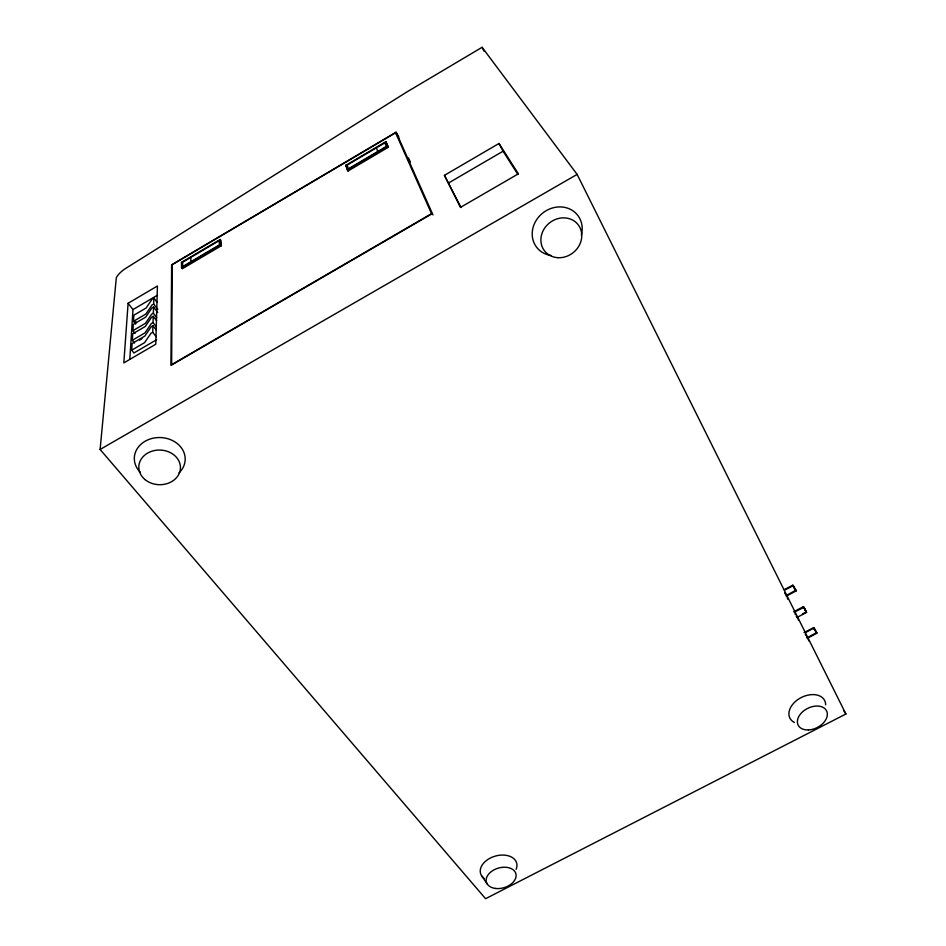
<?xml version="1.0" encoding="UTF-8"?>
<svg xmlns="http://www.w3.org/2000/svg" width="946" height="946" viewBox="0 0 946 946"><rect width="100%" height="100%" fill="white"/><g stroke="black" fill="none" stroke-linecap="round" stroke-linejoin="round"><path stroke-width="1.42" d="M156.173 336.729L152.72 332.271L152.933 325.767L151.206 326.784L144.88 336.055L132.109 343.528L131.707 350.174L133.93 352.976L156.646 339.697M156.457 327.009L153.039 322.586L153.252 316.26L151.549 317.265L145.306 326.441L132.712 333.82L132.31 340.288L134.509 343.067M156.717 317.56L153.358 313.173L153.559 307.024L151.88 308.018L145.719 317.099L133.303 324.383L132.913 330.674L135.077 333.43M157.805 309.448L153.666 304.021L153.867 298.025L152.2 299.007L146.122 307.994L133.871 315.195L133.492 321.321L135.621 324.052L135.763 321.593M129.815 359.303L132.984 309.579L128.1 303.288L157.426 285.999L155.771 344.238L123.82 362.897L128.1 303.288M100.11 449.456L116.299 277.817A13.339 4.174 -35.3 0 1 124.505 269.161L407.064 91.857L482.082 47.3L577.119 174.395L845.89 714.005L485.582 898.7L100.11 449.456L577.119 174.395M398.774 136.803L396.102 132.192L171.628 264.797L170.954 365.404L432.357 213.56M395.594 132.759L172.207 264.726L171.628 364.659L431.518 213.678L395.594 132.759L399.023 138.684M181.502 262.361L220.241 239.492L220.938 240.485L221.329 245.735L182.271 268.77L181.549 267.777L181.502 262.361L182.223 263.343M345.834 165.325L385.838 141.711L386.465 142.787L388.333 147.245L347.986 171.037L345.834 165.325L347.986 171.037M181.549 267.777L220.619 244.718L220.241 239.492M347.336 169.973L387.694 146.169L385.838 141.711M132.984 309.579L157.142 295.365M153.666 304.021L151.987 305.002L145.85 314.048L133.492 321.321M153.358 313.173L151.656 314.178L145.448 323.319L132.913 330.674M153.039 322.586L151.313 323.603L145.022 332.85L132.31 340.288M152.72 332.271L150.97 333.288L144.584 342.641L131.707 350.174M139.488 340.146L141.971 338.692M444.431 175.341L498.991 143.485L518.373 173.816L460.454 207.399L444.431 175.341L461.033 207.517M448.711 182.897L503.071 151.206L498.991 143.485M784.187 589.725L792.795 585.196L793.517 586.236M785.346 589.796L791.802 586.39M786.753 595.211L795.763 590.304M786.244 596.146L796.083 590.966L795.633 590.008M793.647 611.778L803.343 606.693L804.076 607.746M794.723 611.873L803.852 607.415M802.492 613.895L806.311 611.896L805.98 611.069M796.887 617.502L806.607 612.405L805.708 610.548M804.041 632.602L813.619 627.6L814.352 628.676M805.105 632.708L813.903 628.109L814.979 629.681M809.007 636.693L816.528 632.638M807.245 638.266L816.847 633.264L816.422 632.377M796.083 590.966L795.361 589.926M806.607 612.405L805.259 610.347M816.765 633.217L816.102 632.188M793.292 585.905L792.795 585.196M787.427 598.582L787.912 599.09L787.521 598.038M152.933 325.767L156.362 330.201M153.252 316.26L156.634 320.659M153.559 307.024L157.722 312.476M153.867 298.025L157.142 302.353M220.619 244.718L221.329 245.735M481.739 875.984L487.367 884.214M793.316 585.822L794.132 587.23M795.066 589.476L795.562 590.328M503.071 151.206L517.935 174.525M803.887 607.356L804.372 608.195M815.819 631.727L816.292 632.567M843.548 710.245L845.89 714.005M793.67 586.378L794.924 588.542M795.208 589.772L793.564 586.898M804.23 607.9L804.703 608.751M814.518 628.854L816.457 632.306M387.694 146.169L388.333 147.245M794.38 588.377L794.806 589.11M804.632 608.574L805.046 609.354M805.318 610.525L803.343 606.693M815.547 631.349L814.329 629.185M794.912 613.67L795.326 614.403M805.306 634.53L805.732 635.263M805.058 609.307L805.874 610.773M784.648 592.976L785.062 593.733M785.535 594.218L787.013 596.985M794.841 588.459L795.314 589.275M815.665 630.887L816.682 632.791M814.802 629.989L813.619 627.6M797.029 617.135L797.679 618.4M796.13 615.87L796.461 616.496M807.423 637.994L808.073 639.236M806.524 636.705L806.843 637.32M795.16 589.051L795.645 589.914M793.233 586.248L793.718 587.111M804.242 608.55L803.521 607.19M482.082 47.3L484.104 51.238M795.432 589.583L795.893 590.434M814.234 628.901L813.903 628.109M793.446 586.579L793.245 586.153M408.542 157.97L410.339 162.014M396.102 132.192L432.984 214.931M798.176 619.417L798.471 620.103M808.546 640.229L808.83 640.88M376.366 147.824L377.797 151.466M190.785 257.395L190.891 261.735M551.116 255.491A26.027 23.307 -38.8 0 1 532.988 227.82A26.027 23.307 -38.8 0 1 563.52 207.174A26.027 23.307 -38.8 0 1 581.352 235.046M140.386 472.361A25.436 21.25 2.1 0 1 142.29 443.142A25.436 21.25 2.1 0 1 177.316 443.615A25.436 21.25 2.1 0 1 179.031 472.882M794.439 722.484A19.488 13.22 -26.9 0 1 800.139 698.136A19.488 13.22 -26.9 0 1 825.645 704.829M484.21 878.467A18.79 12.57 -16.4 0 1 495.231 856.118A18.79 12.57 -16.4 0 1 516.126 869.327M219.141 240.651L182.625 262.208L182.673 266.583L219.448 244.884L219.141 240.651M384.856 142.822L347.135 165.089L348.353 168.837L386.346 146.429L384.856 142.822M558.128 257.702A21.309 19.026 -38.4 0 0 580.43 228.648A21.309 19.026 -38.4 0 0 545.428 227.028A21.309 19.026 -38.4 0 0 558.128 257.702M145.01 479.575A20.824 17.324 1.8 0 0 179.775 471.936A20.824 17.324 1.8 0 0 154.092 450.615A20.824 17.324 1.8 0 0 145.01 479.575M808.452 729.945A15.916 10.725 -26.9 0 0 826.863 711.487A15.916 10.725 -26.9 0 0 801.794 712.551A15.916 10.725 -26.9 0 0 808.452 729.945M495.42 888.448A15.337 10.193 -16.4 0 0 515.996 874.175A15.337 10.193 -16.4 0 0 491.991 871.089A15.337 10.193 -16.4 0 0 495.42 888.448"/></g></svg>
